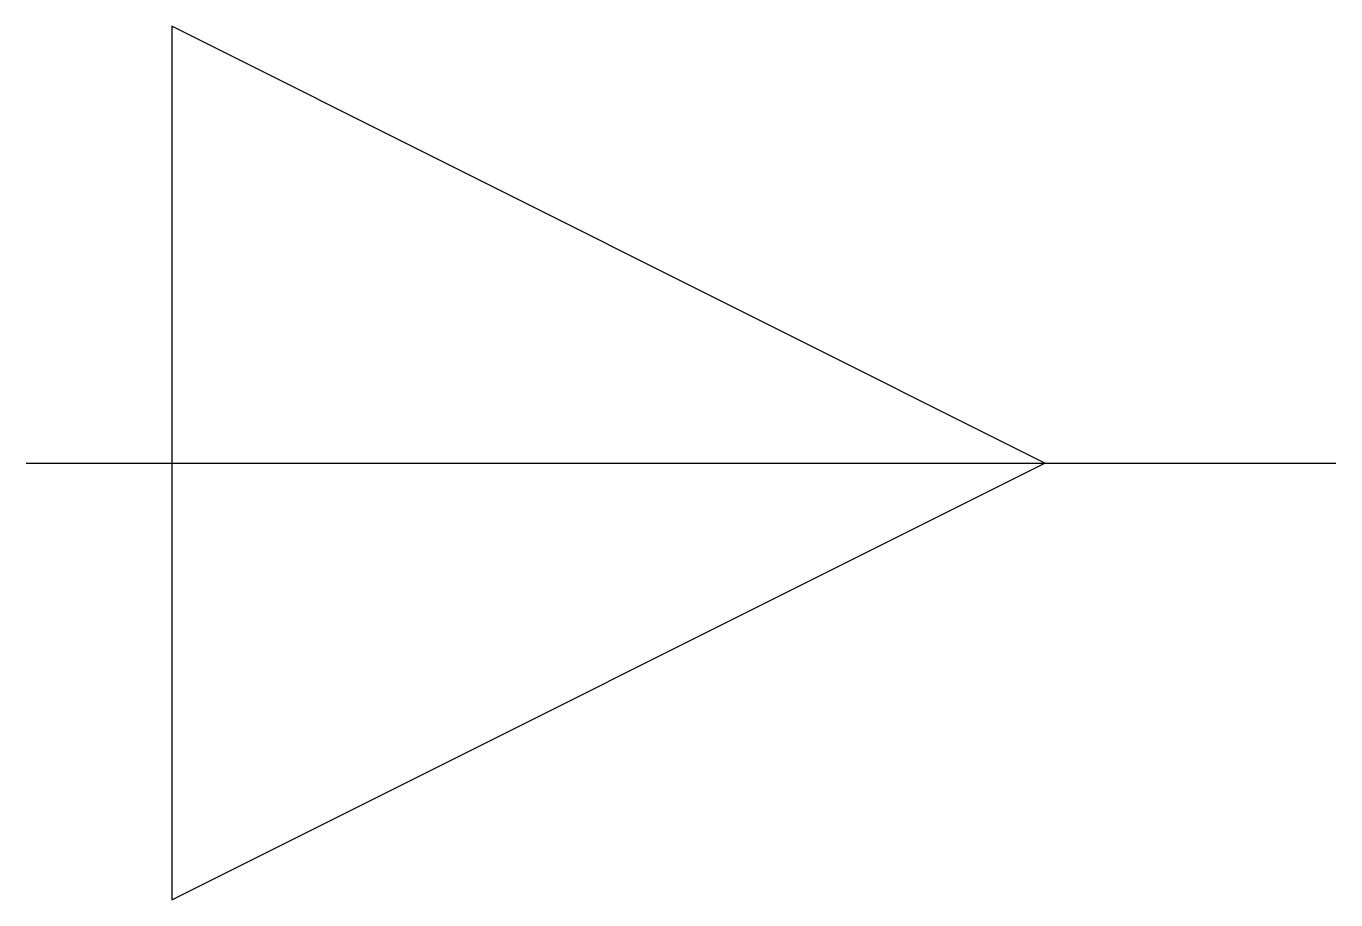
# Model space of a CAD drawing. Extents: x 330 to 334.5, y 90 to 93.
import ezdxf

# ---------------------------------------------------------------- set-up
doc = ezdxf.new("R2010")
doc.units = 0
doc.header["$MEASUREMENT"] = 0

msp = doc.modelspace()

# ---------------------------------------------------------------- linework, layer by layer
for p, q in [((333.5, 91.5), (330.5, 93)), ((330.5, 93), (330.5, 90)), ((330, 91.5), (334.5, 91.5)), ((330.5, 90), (333.5, 91.5))]:
    msp.add_line(p, q)

doc.saveas('drawing.dxf')
